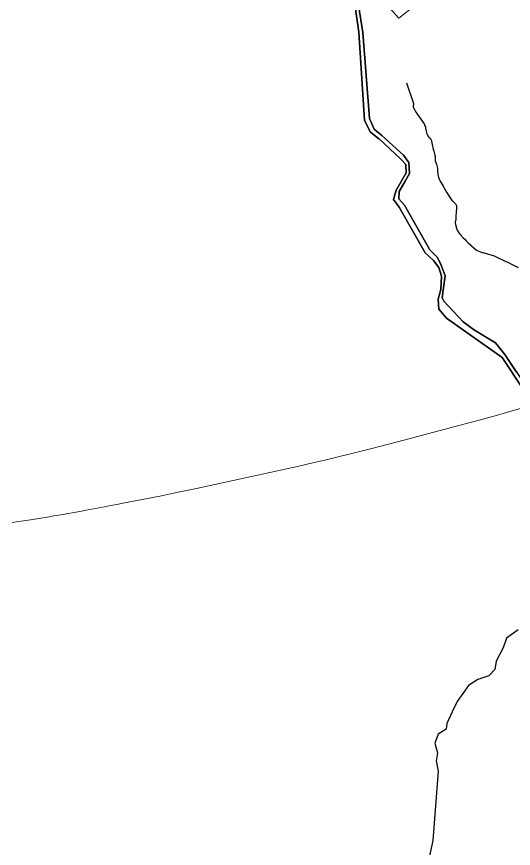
# Model space of a CAD drawing. Header units: metres. Extents: x 3 to 1005126, y 39 to 4383651.
# Drawn here: x 485189 to 485766, y 4356861 to 4357827 of the extents above; entities that cross this region are included whole.
import ezdxf

# ---------------------------------------------------------------- set-up
doc = ezdxf.new("R2010")
doc.units = ezdxf.units.M
doc.header["$MEASUREMENT"] = 0
doc.layers.add('Habitats_5_km_Cala_Blava', color=7, linetype='Continuous', lineweight=9, true_color=0xe7f7d0)
doc.layers.add('Red_hidrologica_Provisional_5_km_Cala_Blava', color=4, linetype='Continuous', lineweight=30)
doc.layers.add('TM_Llucmajor', color=7, linetype='Continuous')

msp = doc.modelspace()

# ---------------------------------------------------------------- linework, layer by layer
at = {"layer": 'Habitats_5_km_Cala_Blava'}
for points in [[(485589.96, 4357873.31), (485632.96, 4357825.31), (485662.96, 4357849.31)], [(485793.13, 4357377.22), (485758.08, 4357367.08), (485747.58, 4357364.11), (485726.57, 4357358.28), (485716.05, 4357355.42), (485631.77, 4357333.02), (485621.22, 4357330.28), (485600.08, 4357324.9), (485589.5, 4357322.28), (485547.12, 4357312), (485536.51, 4357309.48), (485515.26, 4357304.57), (485504.62, 4357302.18), (485419.45, 4357283.47), (485414.12, 4357282.32), (485403.46, 4357280.04), (485398.13, 4357278.91), (485376.79, 4357274.47), (485371.45, 4357273.38), (485360.77, 4357271.21), (485355.43, 4357270.15), (485312.66, 4357261.73), (485307.32, 4357260.69), (485296.62, 4357258.65), (485291.27, 4357257.64), (485269.86, 4357253.67), (485264.52, 4357252.69), (485253.83, 4357250.76), (485248.5, 4357249.82), (485243.09, 4357248.89), (485232.29, 4357247.07), (485226.9, 4357246.18), (485205.34, 4357242.66), (485199.95, 4357241.8), (485189.16, 4357240.1), (485183.77, 4357239.26)]]:
    msp.add_lwpolyline(points, dxfattribs=at)
at = {"layer": 'Red_hidrologica_Provisional_5_km_Cala_Blava'}
for points in [[(485642.21, 4357750.1), (485649.98, 4357726.36), (485649.87, 4357722.13)], [(485649.89, 4357722.07), (485650.18, 4357721.52), (485650.33, 4357721.23), (485653.45, 4357715.75), (485654.99, 4357713.56)], [(485654.99, 4357713.56), (485662.4, 4357702.58), (485663.52, 4357700.47), (485663.98, 4357699.04), (485664.2, 4357697.53), (485665.19, 4357692.48), (485665.77, 4357690.88), (485666.86, 4357688.61), (485667.58, 4357687.69), (485668.87, 4357686.45), (485670.1, 4357684.92), (485670.54, 4357683.96), (485670.89, 4357682.59), (485671.66, 4357678.55), (485672.93, 4357673.23), (485673.72, 4357671.02), (485675.12, 4357666.36), (485675.27, 4357664.98), (485675.18, 4357663.49), (485675.25, 4357660.4), (485675.53, 4357659.46), (485676.9, 4357655.75), (485677.8, 4357652.58), (485678, 4357650.92), (485678.02, 4357648.61), (485678.32, 4357643.81), (485678.68, 4357642.09), (485679.44, 4357639.68), (485680.33, 4357637.7), (485681.32, 4357636.14), (485684.7, 4357630.34), (485688.51, 4357623.3), (485691.16, 4357618.95), (485694.99, 4357613.19), (485695.7, 4357612.59), (485699.38, 4357609.15), (485699.8, 4357608.41), (485700, 4357607.53), (485700.08, 4357606.04), (485700.03, 4357602.3), (485699.76, 4357601.26), (485699.61, 4357599.68), (485699.42, 4357595.74), (485699.34, 4357594.1), (485699.51, 4357592.35), (485699.41, 4357590.71), (485699.12, 4357590.16), (485698.43, 4357588.3), (485698.48, 4357587.71), (485698.91, 4357585.66), (485700.38, 4357579.89), (485700.85, 4357579.07), (485703.01, 4357575.81), (485704.71, 4357573.7), (485707.76, 4357570.32), (485709.73, 4357568.51), (485711.48, 4357566.56), (485713.64, 4357564.54), (485723.32, 4357555.83), (485724.1, 4357555.48), (485730.06, 4357553.08), (485731.08, 4357552.94), (485733.24, 4357552.39), (485743.87, 4357549.42), (485744.49, 4357548.98), (485746.17, 4357548.1), (485757.28, 4357542.57), (485759.59, 4357541.7), (485763.07, 4357540.12), (485771.88, 4357535.84)]]:
    msp.add_lwpolyline(points, dxfattribs=at)
at = {"layer": 'TM_Llucmajor', "linetype": 'Continuous', "flags": 128}
for points in [[(485581.87, 4357841.74), (485586.57, 4357809.22), (485593.31, 4357706.82), (485599.91, 4357693.34), (485610.05, 4357685.21), (485610.23, 4357685.04), (485634.92, 4357662.08), (485635.38, 4357661.62), (485641.13, 4357655.37), (485641.47, 4357645.54), (485629.84, 4357625.7), (485626.83, 4357614.65), (485633.36, 4357605.73), (485663.7, 4357552.92), (485673.53, 4357543.79), (485679.58, 4357535.72), (485682.78, 4357525.54), (485682.79, 4357525.42), (485682, 4357510.21), (485681.97, 4357510.03), (485679.01, 4357498.84), (485679.44, 4357487.32), (485688.58, 4357476.71), (485753.26, 4357431.18), (485776.79, 4357395.49)], [(485776.79, 4357395.49), (485753.26, 4357431.18), (485688.58, 4357476.71), (485679.44, 4357487.32), (485679.01, 4357498.84), (485681.97, 4357510.03), (485682, 4357510.21), (485682.79, 4357525.42), (485682.78, 4357525.54), (485679.58, 4357535.72), (485673.53, 4357543.79), (485663.7, 4357552.92), (485633.36, 4357605.73), (485626.83, 4357614.65), (485629.84, 4357625.7), (485641.47, 4357645.54), (485641.13, 4357655.37), (485635.38, 4357661.62), (485634.92, 4357662.08), (485610.23, 4357685.04), (485610.05, 4357685.21), (485599.91, 4357693.34), (485593.31, 4357706.82), (485586.57, 4357809.22), (485581.87, 4357841.74)], [(485769.99, 4357413.93), (485756.43, 4357434.48), (485745.26, 4357448.01), (485721.21, 4357462.71), (485707.89, 4357472.74), (485685.23, 4357496.61), (485683.38, 4357500.52), (485684.55, 4357509.44), (485686.89, 4357526.02), (485682.42, 4357538.23), (485678.18, 4357547.42), (485669.02, 4357556.32), (485639.55, 4357608.3), (485633.18, 4357615.65), (485633.55, 4357624.19), (485640.56, 4357636.15), (485645.7, 4357644.91), (485644.6, 4357657.62), (485638.42, 4357666.23), (485613.53, 4357688.88), (485604.38, 4357696.28), (485599.19, 4357708.69), (485591.35, 4357808.56), (485586.2, 4357840.41)], [(485586.2, 4357840.41), (485591.35, 4357808.56), (485599.19, 4357708.69), (485604.38, 4357696.28), (485613.53, 4357688.88), (485638.42, 4357666.23), (485644.6, 4357657.62), (485645.7, 4357644.91), (485640.56, 4357636.15), (485633.55, 4357624.19), (485633.18, 4357615.65), (485639.55, 4357608.3), (485669.02, 4357556.32), (485678.18, 4357547.42), (485682.42, 4357538.23), (485686.89, 4357526.02), (485684.55, 4357509.44), (485683.38, 4357500.52), (485685.23, 4357496.61), (485707.89, 4357472.74), (485721.21, 4357462.71), (485745.26, 4357448.01), (485756.43, 4357434.48), (485780.2, 4357398.45)], [(485771.77, 4357114.74), (485758.23, 4357104.9), (485754.34, 4357093.67), (485746.32, 4357078.4), (485744.74, 4357068.74), (485737.79, 4357061.23), (485724.81, 4357056.97), (485714.09, 4357050.09), (485700.76, 4357031.38), (485694.97, 4357019.37), (485688.86, 4357005.97), (485688.3, 4356999.09), (485678.98, 4356993.41), (485675, 4356982.97), (485678.08, 4356971.67), (485676.59, 4356962.51), (485678.67, 4356950.43), (485672.45, 4356869.85), (485663.25, 4356826.95)]]:
    msp.add_lwpolyline(points, dxfattribs=at)

doc.saveas('drawing.dxf')
